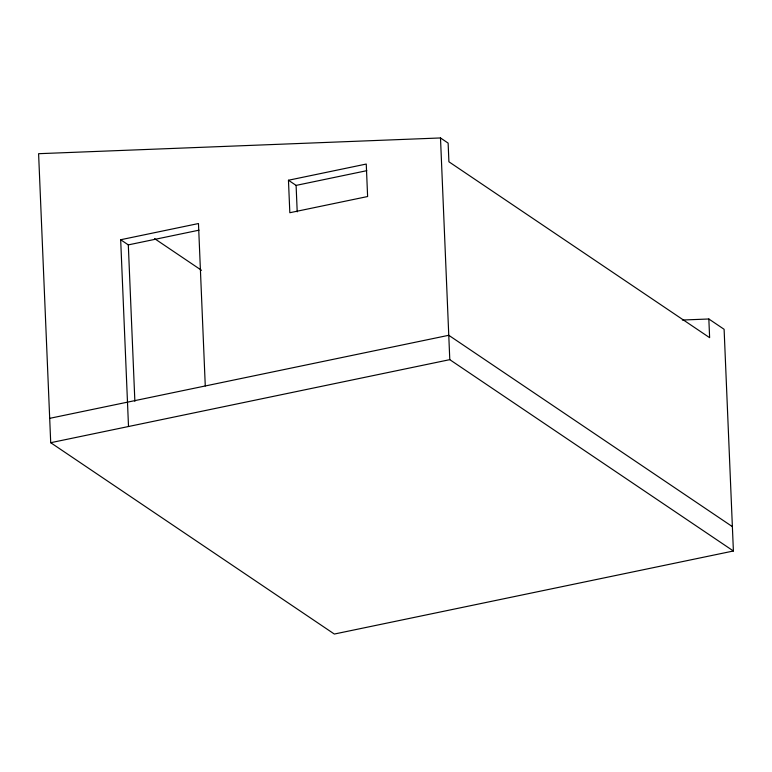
<?xml version="1.0" encoding="UTF-8"?>
<svg xmlns="http://www.w3.org/2000/svg" width="772" height="772" viewBox="0 0 772 772"><rect width="100%" height="100%" fill="white"/><g stroke="black" fill="none" stroke-linecap="round" stroke-linejoin="round"><path stroke-width="1.16" d="M288.458 180.243L366.256 164.05L367.617 196.532L289.828 212.725L288.458 180.243L296.101 185.396L366.816 170.67M128.509 426.52L120.673 239.735L198.472 223.542L205.275 385.961M120.673 239.735L128.306 244.888L199.031 230.172M49.688 418.347L448.764 335.289L732.377 526.629M708.841 318.99L709.622 337.673L448.908 161.782L448.127 143.1L440.494 137.956L38.6 153.696L50.711 442.703L449.786 359.655L733.4 550.996L724.107 329.297L708.841 318.99L682.371 320.033M733.4 550.996L334.334 634.044L50.711 442.703M154.574 238.625L201.521 270.306M440.494 137.956L449.786 359.655M296.101 185.396L297.21 211.856M128.306 244.888L134.868 401.286"/></g></svg>
